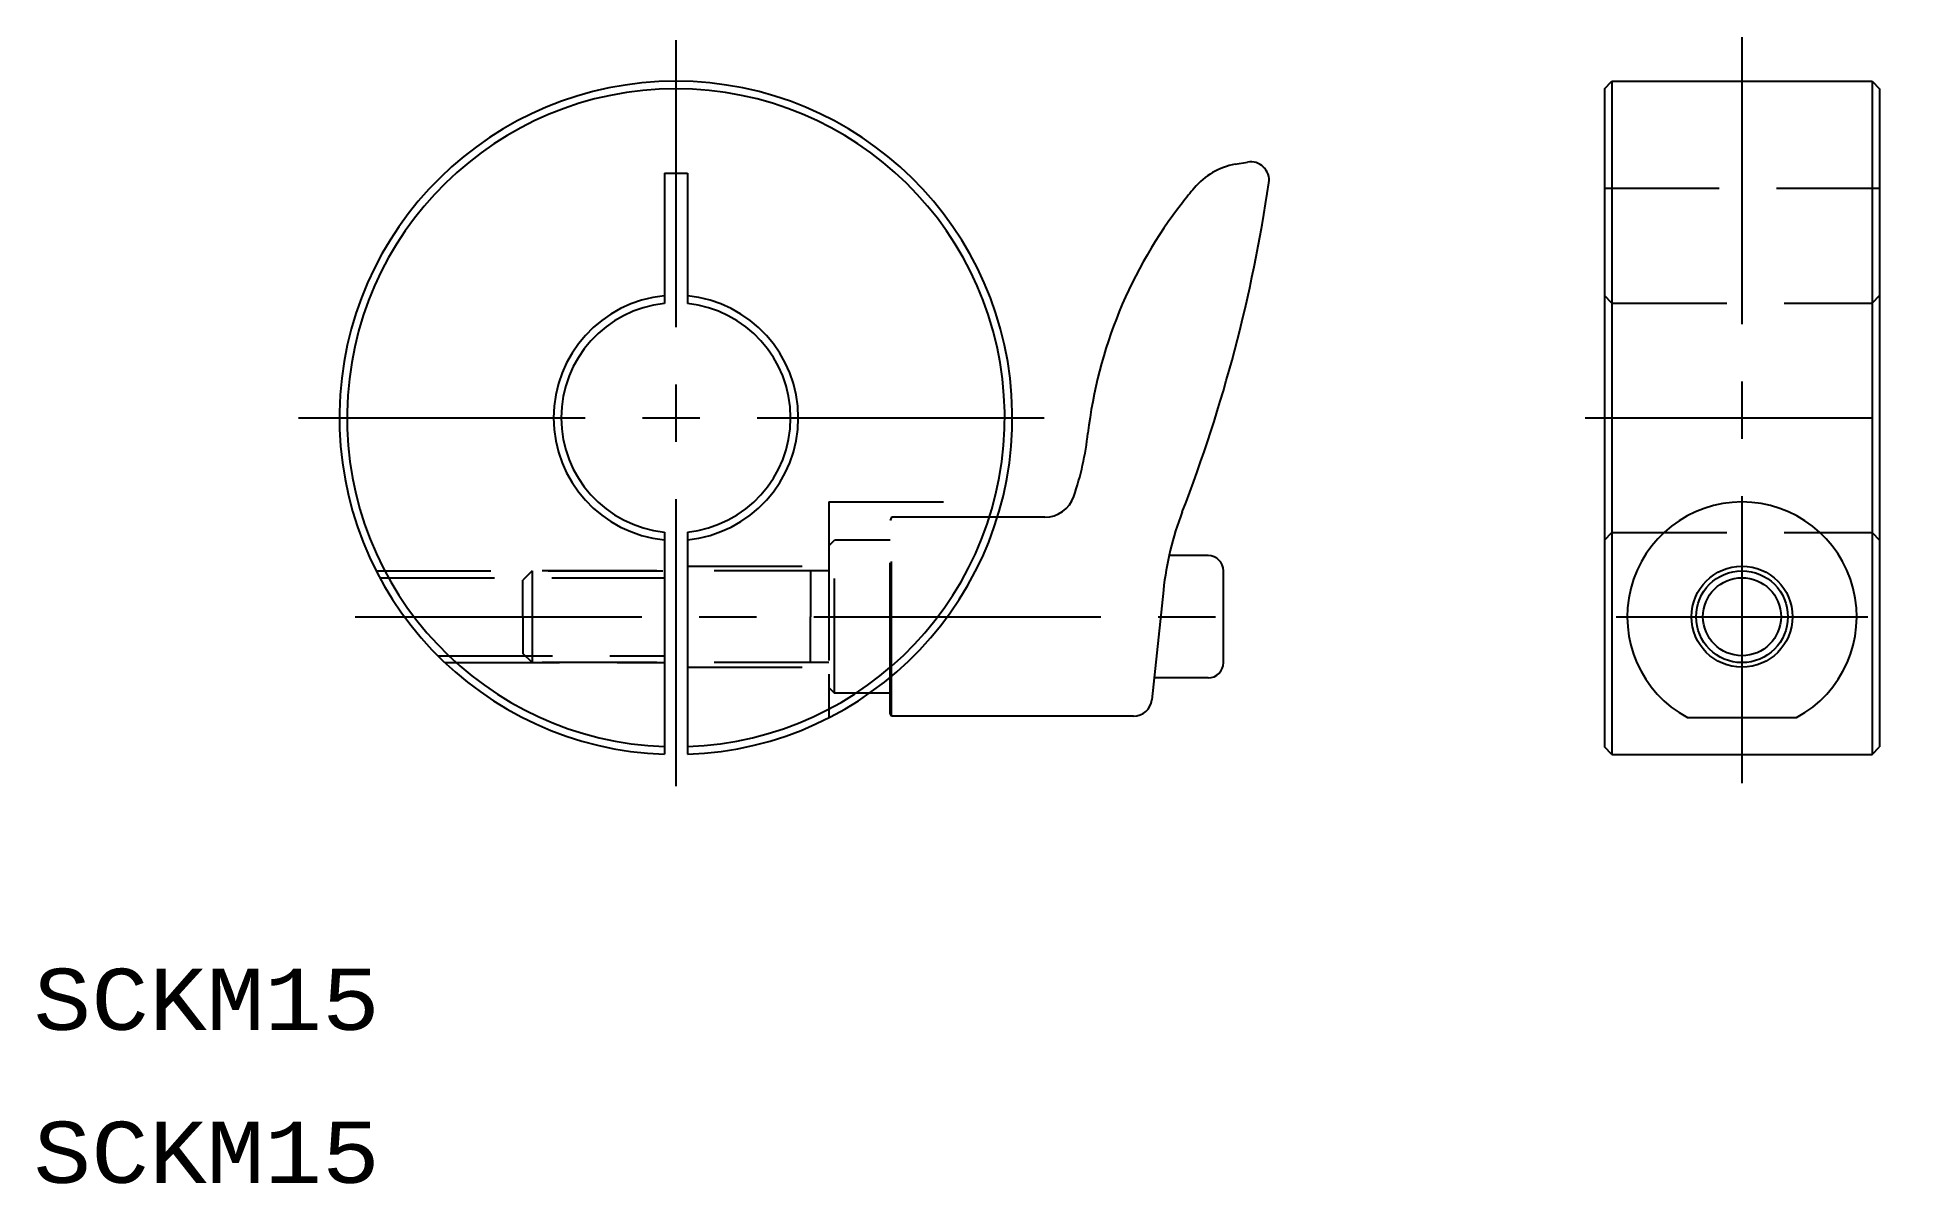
# Model space of a CAD drawing. Extents: x 20 to 142, y 20 to 95.
import ezdxf
from ezdxf.enums import TextEntityAlignment as Align

# ---------------------------------------------------------------- set-up
doc = ezdxf.new("R2010")
doc.units = 0
doc.header["$LTSCALE"] = 15
doc.linetypes.add('CENTER', pattern=[2, 1.25, -0.25, 0.25, -0.25])
doc.linetypes.add('DASHED', pattern=[0.75, 0.5, -0.25])
for name, color, linetype in [('CSLAYER1', 7, 'CONTINUOUS'), ('CSLAYER16', 7, 'CONTINUOUS'), ('CSLAYER3', 7, 'CONTINUOUS')]:
    doc.layers.add(name, color=color, linetype=linetype)
doc.styles.add('EASYDRAW_FONT', font='monotxt', dxfattribs={"height": 1, "bigfont": 'bigfont'})

# ---------------------------------------------------------------- blocks, each defined once
blk = doc.blocks.new('BLKF0000')
at = {"layer": 'CSLAYER1', "color": 3, "linetype": 'CONTINUOUS'}
for p, q in [((76.085808, 63.5), (76, 63.299237)), ((76.085808, 50.5), (76.085808, 53.100591)), ((76.085808, 50.5), (76, 50.700763))]:
    blk.add_line(p, q, dxfattribs=at)
at = {"layer": 'CSLAYER1', "color": 3, "linetype": 'DASHED'}
blk.add_line((76.085808, 53.100591), (76.085808, 63.5), dxfattribs=at)
at = {"layer": 'CSLAYER1', "color": 7, "linetype": 'CONTINUOUS'}
for p, q in [((96.8, 61), (94.285733, 61)), ((97.8, 54), (97.8, 60)), ((96.8, 53), (93.265294, 53))]:
    blk.add_line(p, q, dxfattribs=at)
for centre, start, end in [((96.8, 60), 0, 90), ((96.8, 54), 270, 360)]:
    blk.add_arc(centre, 1, start, end, dxfattribs=at)
at = {"layer": 'CSLAYER16', "color": 3, "linetype": 'CONTINUOUS'}
for p, q in [((98.567653, 86.571112), (99.376755, 86.713778)), ((86.121805, 63.5), (83.01785, 63.5)), ((93.874998, 58.745535), (93.113904, 51.57337)), ((76, 50.700763), (76, 53.029437)), ((91.920604, 50.5), (76.085808, 50.5))]:
    blk.add_line(p, q, dxfattribs=at)
at = {"layer": 'CSLAYER16', "color": 3, "linetype": 'DASHED'}
for p, q in [((76, 53.029437), (76, 63.299237)), ((83.01785, 63.5), (76.085808, 63.5))]:
    blk.add_line(p, q, dxfattribs=at)
at = {"layer": 'CSLAYER16', "color": 3, "linetype": 'CONTINUOUS'}
for centre, radius, start, end in [((99.34907, 82.139477), 4.5, 100, 140.207964), ((99.585133, 85.532009), 1.2, -8.365079, 100), ((1.836248, 99.905438), 100, 338.863766, 351.634921), ((118.748463, 65.578901), 30, 141.978819, 173.455386), ((126.626294, 59.419374), 40, 140.207964, 141.978819), ((69.074292, 71.277743), 20, 341.277451, 353.455386), ((86.121805, 65.5), 2, 270, 341.277451), ((113.76333, 56.635029), 20, 158.863766, 173.942569), ((91.920604, 51.7), 1.2, 270, 353.942569)]:
    blk.add_arc(centre, radius, start, end, dxfattribs=at)

msp = doc.modelspace()

# ---------------------------------------------------------------- linework, layer by layer
at = {"layer": 'CSLAYER1', "color": 7, "linetype": 'CONTINUOUS'}
for p, q in [((122.703955, 91.5), (123.203955, 92)), ((122.703955, 91.5), (122.703955, 48.499999)), ((123.203955, 92), (123.203955, 48)), ((123.203955, 92), (140.203955, 92)), ((140.203955, 92), (140.203955, 48)), ((140.203955, 92), (140.703955, 91.5)), ((140.703955, 91.5), (140.703955, 48.5)), ((61.25, 86), (61.25, 77.462406)), ((61.25, 86), (62.75, 86)), ((62.75, 86), (62.75, 77.462406)), ((61.25, 62.537594), (61.25, 48.012788)), ((62.75, 62.537594), (62.75, 48.012788)), ((76, 52), (74.649111, 52)), ((128.1341, 50.404082), (135.27381, 50.404082)), ((123.203955, 48), (122.703954, 48.5)), ((123.203955, 48), (140.203955, 48)), ((140.203955, 48), (140.703955, 48.5))]:
    msp.add_line(p, q, dxfattribs=at)
at = {"layer": 'CSLAYER1', "color": 3, "linetype": 'DASHED'}
for p, q in [((122.703955, 85), (140.703955, 85)), ((123.203955, 77.5), (122.703956, 77.999999)), ((140.703955, 78), (140.203955, 77.5)), ((123.203955, 77.5), (140.203955, 77.5)), ((72, 64.5), (83.301408, 64.5)), ((72, 64.5), (72, 50.404082)), ((122.703955, 62.000001), (123.203954, 62.5)), ((123.203954, 62.5), (140.203955, 62.5)), ((140.203955, 62.5), (140.703955, 62.000001)), ((72, 61.634144), (72.365856, 62)), ((72, 61.634144), (72, 52.365856)), ((72.365856, 52), (72.365856, 62)), ((76, 62), (72.365856, 62)), ((42.404082, 60), (61.25, 60)), ((52.6, 60), (52, 59.4)), ((72, 60), (52.6, 60)), ((52.6, 60), (52.6, 54)), ((62.75, 60.3), (72, 60.3)), ((70.8, 60), (70.8, 57)), ((42.640313, 59.55), (61.25, 59.55)), ((52, 57), (52, 59.4)), ((52, 57), (52, 54.6)), ((70.8, 54), (70.8, 57)), ((46.437304, 54.45), (61.25, 54.45)), ((46.900331, 54), (61.25, 54)), ((52.6, 54), (52, 54.6)), ((72, 54), (52.6, 54)), ((62.75, 53.7), (72, 53.7)), ((72, 52.365856), (72.365856, 52)), ((74.649111, 52), (72.365856, 52))]:
    msp.add_line(p, q, dxfattribs=at)
at = {"layer": 'CSLAYER1', "color": 7, "linetype": 'CONTINUOUS'}
for radius in [3.3, 2.55]:
    msp.add_circle((131.703955, 57), radius, dxfattribs=at)
at = {"layer": 'CSLAYER1', "color": 3, "linetype": 'CONTINUOUS'}
msp.add_circle((131.703955, 57), 3, dxfattribs=at)
at = {"layer": 'CSLAYER1', "color": 7, "linetype": 'CONTINUOUS'}
for centre, radius, start, end in [((62, 70), 22, -88.046356, 268.046356), ((62, 70), 21.5, -88.000904, 268.000904), ((62, 70), 8, 95.379379, 264.620621), ((62, 70), 8, -84.620621, 84.620621), ((62, 70), 7.5, 95.73917, 264.26083), ((62, 70), 7.5, -84.26083, 84.26083), ((131.703955, 57), 7.5, -61.576777, 241.576777)]:
    msp.add_arc(centre, radius, start, end, dxfattribs=at)
at = {"layer": 'CSLAYER3', "color": 1, "linetype": 'CENTER'}
for p, q in [((62, 94.676142), (62, 45.323858)), ((131.703955, 94.873515), (131.703955, 45.126485)), ((37.323858, 70), (86.676142, 70)), ((121.453955, 70), (141.953955, 70)), ((41.025921, 57), (100.532329, 57)), ((123.478955, 57), (139.928955, 57))]:
    msp.add_line(p, q, dxfattribs=at)

# ---------------------------------------------------------------- block references
at = {"layer": 'CSLAYER1'}
msp.add_blockref('BLKF0000', (0, 0), dxfattribs=at)

# ---------------------------------------------------------------- texts
at = {"layer": 'CSLAYER1', "color": 7, "style": 'EASYDRAW_FONT', "width": 0.998824}
for p, p2 in [((20, 30), (42.64, 30)), ((20, 20), (42.64, 20))]:
    msp.add_text('SCKM15', height=4, dxfattribs=at).set_placement(p, p2, align=Align.FIT)

doc.saveas('drawing.dxf')
